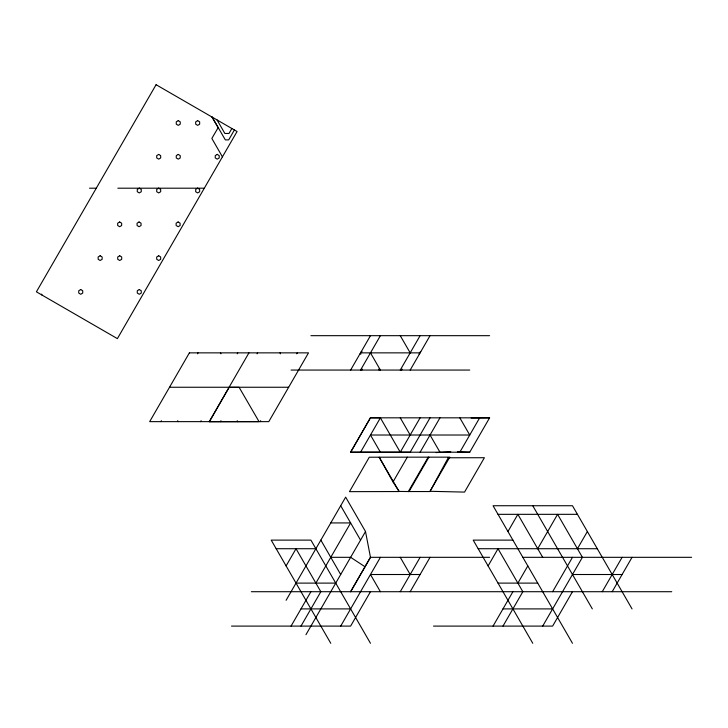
<?xml version="1.0" encoding="UTF-8"?>
<svg xmlns="http://www.w3.org/2000/svg" width="728" height="728" viewBox="0 0 728 728"><rect width="100%" height="100%" fill="white"/><g stroke="black" fill="none" stroke-linecap="round" stroke-linejoin="round"><path stroke-width="1.09" d="M489.598 557.32L370.47 557.32L350.623 591.709L370.47 557.32L365.511 531.531L345.654 497.142L286.095 600.309M234.398 129.957L228.692 139.894L225.334 139.894L212.121 117.09M231.877 128.501L229.002 133.47L224.87 133.47L217.044 119.938M197.488 353.799L198.034 352.862M160.87 421.639L161.416 420.702M237.201 353.799L237.738 352.862M200.582 421.639L201.119 420.702M209.236 421.639L248.94 352.862M257.057 353.799L257.594 352.862M220.438 421.639L220.975 420.702M296.76 353.799L297.306 352.862M260.142 421.639L260.688 420.702M350.623 370.061L370.47 335.672M360.551 370.061L380.398 335.672M361.825 370.061L362.362 369.123M286.095 565.92L296.023 548.721L320.839 591.709L300.983 626.098M400.254 370.061L420.111 335.672M401.528 370.061L402.074 369.123M360.551 452.206L380.398 417.827L370.397 417.781L350.623 452.206L469.742 452.206L489.598 417.827L370.47 417.827L350.623 452.206L410.183 452.206L430.039 417.827M410.183 370.061L430.039 335.672M291.054 626.098L310.911 591.709M315.879 583.11L350.623 522.932L330.767 522.932M420.111 417.827L400.254 452.206L380.325 417.763M428.892 457.157L409.045 491.546L399.117 491.436L393.02 481.918L407.316 457.157L449.777 457.157L429.92 491.546L408.344 491.546L428.201 457.157M305.951 634.689L365.511 531.531M420.111 452.206L439.967 417.827M340.695 626.098L380.398 557.32M370.47 591.709L350.623 626.098L231.495 626.098M459.814 452.206L479.67 417.827M400.254 591.709L420.111 557.32M410.183 591.709L430.039 557.32M488.097 565.92L498.025 548.721L522.841 591.709L502.984 626.098M507.953 531.531L517.872 514.332L542.697 557.32M493.056 626.098L512.912 591.709M517.872 583.11L527.8 565.92M537.728 548.721L557.584 514.332L582.4 557.32L542.697 626.098M552.625 591.709L572.472 557.32M577.44 548.721L587.369 531.531M572.472 591.709L552.625 626.098L433.497 626.098M602.256 591.709L622.112 557.32M612.184 591.709L632.04 557.32M436.218 452.589L450.741 451.697M471.153 418.018L489.598 417.827M407.316 457.157L369.26 457.22L349.476 491.655L399.117 491.546L379.188 457.202L393.02 481.918M89.553 188.197L96.342 188.197M117.836 188.197L203.822 188.197M310.911 335.672L489.598 335.672M361.188 351.761L362.107 351.761M420.202 351.761L420.748 351.761M360.551 352.862L420.111 352.862M359.914 353.963L360.988 353.963M419.01 353.963L419.474 353.963M291.054 370.061L469.742 370.061M169.524 387.251L288.652 387.251M498.025 514.332L577.44 514.332M512.912 540.121L473.2 540.121L532.769 643.288M276.167 548.721L315.879 548.721M478.169 548.721L597.297 548.721M330.767 557.32L350.623 557.32L364.865 566.648M522.841 557.32L691.6 557.32M420.111 574.51L370.47 574.51L380.398 591.709M572.472 574.51L622.112 574.51M296.023 583.11L335.726 583.11M498.025 583.11L537.728 583.11M251.351 591.709L671.744 591.709M300.983 608.899L350.623 608.899M502.984 608.899L552.625 608.899M457.448 451.733L469.742 452.206M632.04 608.899L572.472 505.733L493.056 505.733L572.472 643.288M532.769 505.733L592.328 608.899M459.814 417.827L469.742 435.016L370.47 435.016L380.398 452.206M400.254 335.672L410.183 352.862M430.039 435.016L439.967 452.206M370.47 352.862L380.398 370.061M378.587 369.123L379.124 370.061M400.254 417.827L410.183 435.016M400.254 557.32L410.183 574.51M279.998 352.862L280.535 353.799M340.695 505.733L360.551 540.121M220.438 352.862L220.975 353.799M320.839 540.121L340.695 574.51M370.47 643.288L310.911 540.121L271.207 540.121L330.767 643.288M237.201 420.702L237.738 421.639M177.641 420.702L178.178 421.639M41.523 294.139L42.087 295.113M212.03 117.035L218.145 127.664L211.848 138.438L222.431 156.857M448.248 457.766L430.066 491.3L464.537 492.101L484.393 457.712L448.248 457.766M229.184 387.314L209.4 421.749L259.041 421.639L239.112 387.296L229.184 387.314M156.083 84.712L36.4 291.828L117.39 338.629L237.073 131.513L156.083 84.712M189.38 352.862L149.668 421.639L268.796 421.639L308.508 352.862L189.38 352.862M178.251 120.63L176.267 121.858L176.267 124.151L178.251 125.371L180.235 124.188L180.235 121.849L178.251 120.63M197.661 120.63L195.677 121.858L195.677 124.151L197.661 125.371L199.654 124.188L199.654 121.849L197.661 120.63M158.686 154.409L156.702 155.637L156.702 157.931L158.686 159.15L160.67 157.967L160.67 155.637L158.686 154.409M178.251 154.409L176.267 155.637L176.267 157.931L178.251 159.15L180.235 157.967L180.235 155.637L178.251 154.409M139.276 188.197L137.283 189.417L137.283 191.71L139.276 192.929L141.259 191.746L141.259 189.417L139.276 188.197M158.686 188.197L156.702 189.417L156.702 191.71L158.686 192.929L160.67 191.746L160.67 189.417L158.686 188.197M217.235 154.409L215.242 155.637L215.242 157.931L217.235 159.15L219.219 157.967L219.219 155.637L217.235 154.409M119.665 221.976L117.672 223.205L117.672 225.498L119.665 226.717L121.649 225.534L121.649 223.205L119.665 221.976M139.066 221.976L137.082 223.205L137.082 225.498L139.066 226.717L141.059 225.534L141.059 223.205L139.066 221.976M197.661 188.197L195.677 189.417L195.677 191.71L197.661 192.929L199.654 191.746L199.654 189.417L197.661 188.197M100.145 255.756L98.153 256.984L98.153 259.277L100.145 260.497L102.129 259.314L102.129 256.975L100.145 255.756M119.711 255.756L117.718 256.984L117.718 259.277L119.711 260.497L121.694 259.314L121.694 256.975L119.711 255.756M178.123 221.967L176.131 223.187L176.131 225.48L178.123 226.699L180.107 225.525L180.107 223.187L178.123 221.967M80.726 289.535L78.742 290.763L78.742 293.056L80.726 294.276L82.719 293.093L82.719 290.763L80.726 289.535M158.686 255.756L156.702 256.984L156.702 259.277L158.686 260.497L160.67 259.314L160.67 256.975L158.686 255.756M139.276 289.535L137.283 290.763L137.283 293.056L139.276 294.276L141.259 293.093L141.259 290.763L139.276 289.535"/></g></svg>
